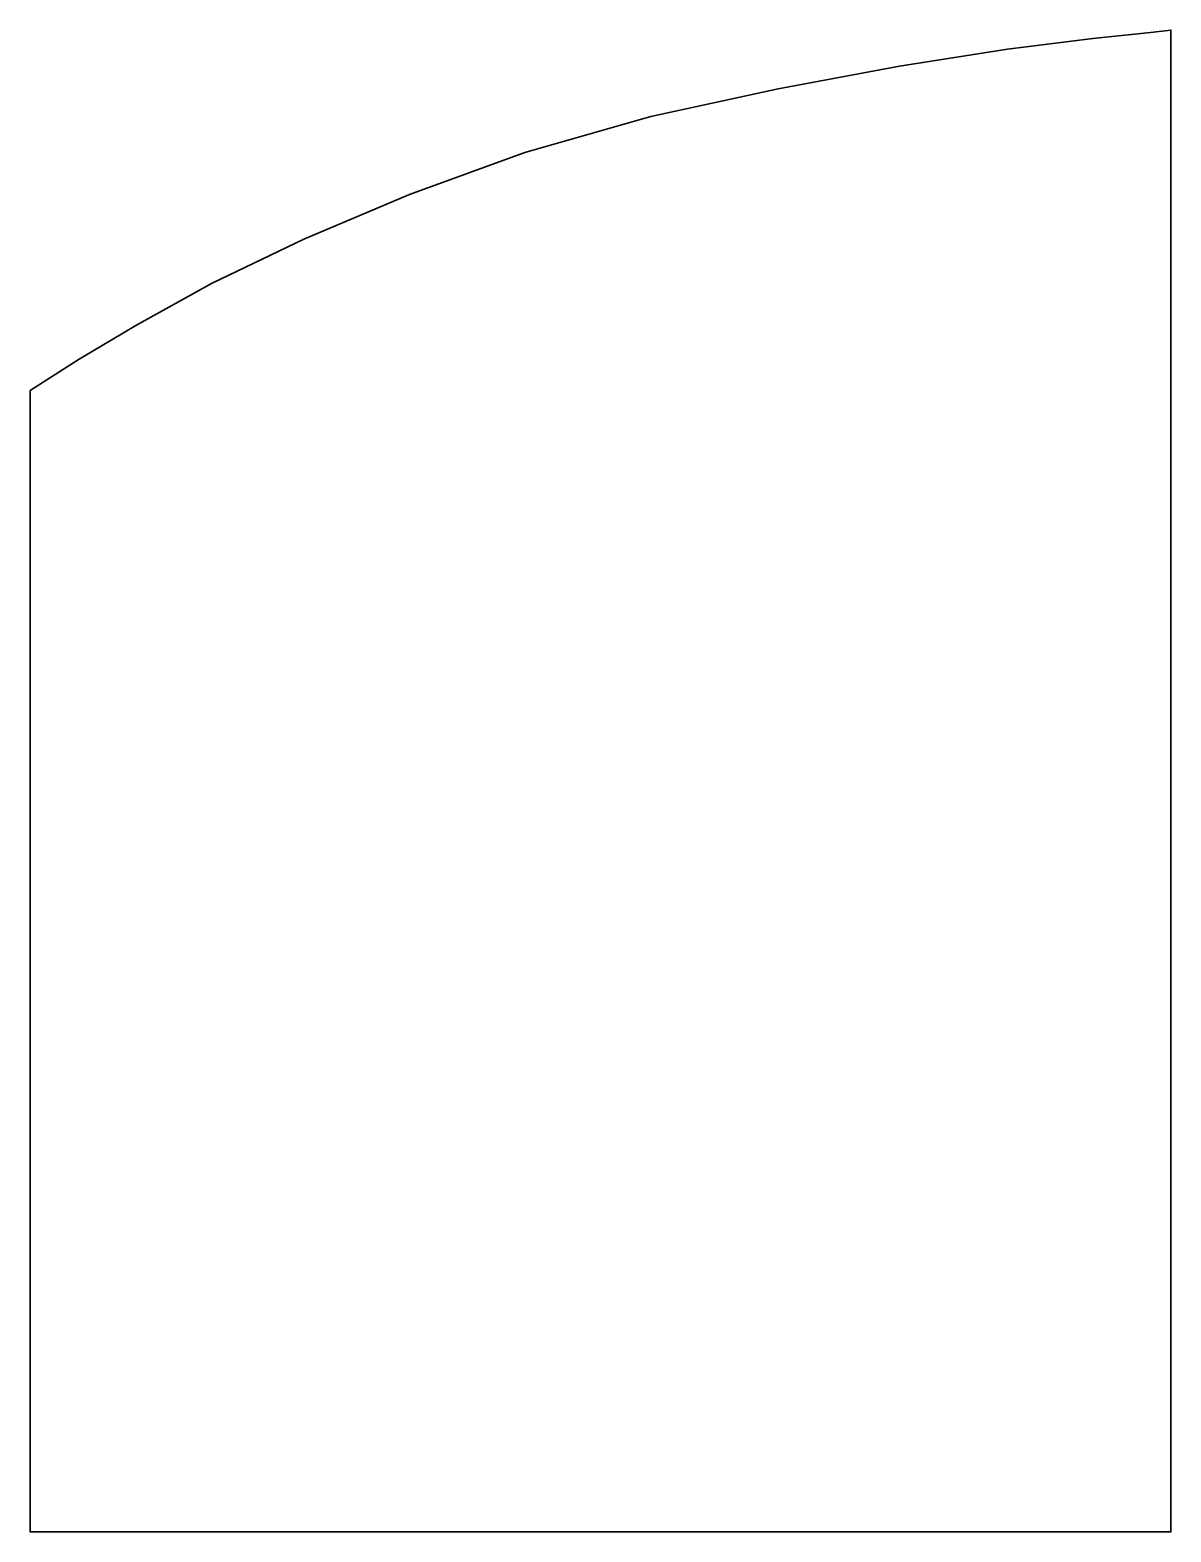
# Model space of a CAD drawing. Extents: x 0 to 950, y -1250 to 0.
import ezdxf

# ---------------------------------------------------------------- set-up
doc = ezdxf.new("R2010")
doc.units = 0
doc.linetypes.add('Solid', pattern=[0])

msp = doc.modelspace()

# ---------------------------------------------------------------- linework, layer by layer
at = {"color": 0, "linetype": 'Solid', "lineweight": 35}
msp.add_lwpolyline([(0, -1025), (0, -300), (11, -293), (41, -274), (88, -246), (151, -211), (228, -174), (316, -137), (412, -102), (517, -72), (623, -49), (724, -30), (814, -16), (885, -7), (933, -2), (950, 0), (950, -1025), (950, -1250), (0, -1250), (0, -1025)], close=True, dxfattribs=at)

doc.saveas('drawing.dxf')
